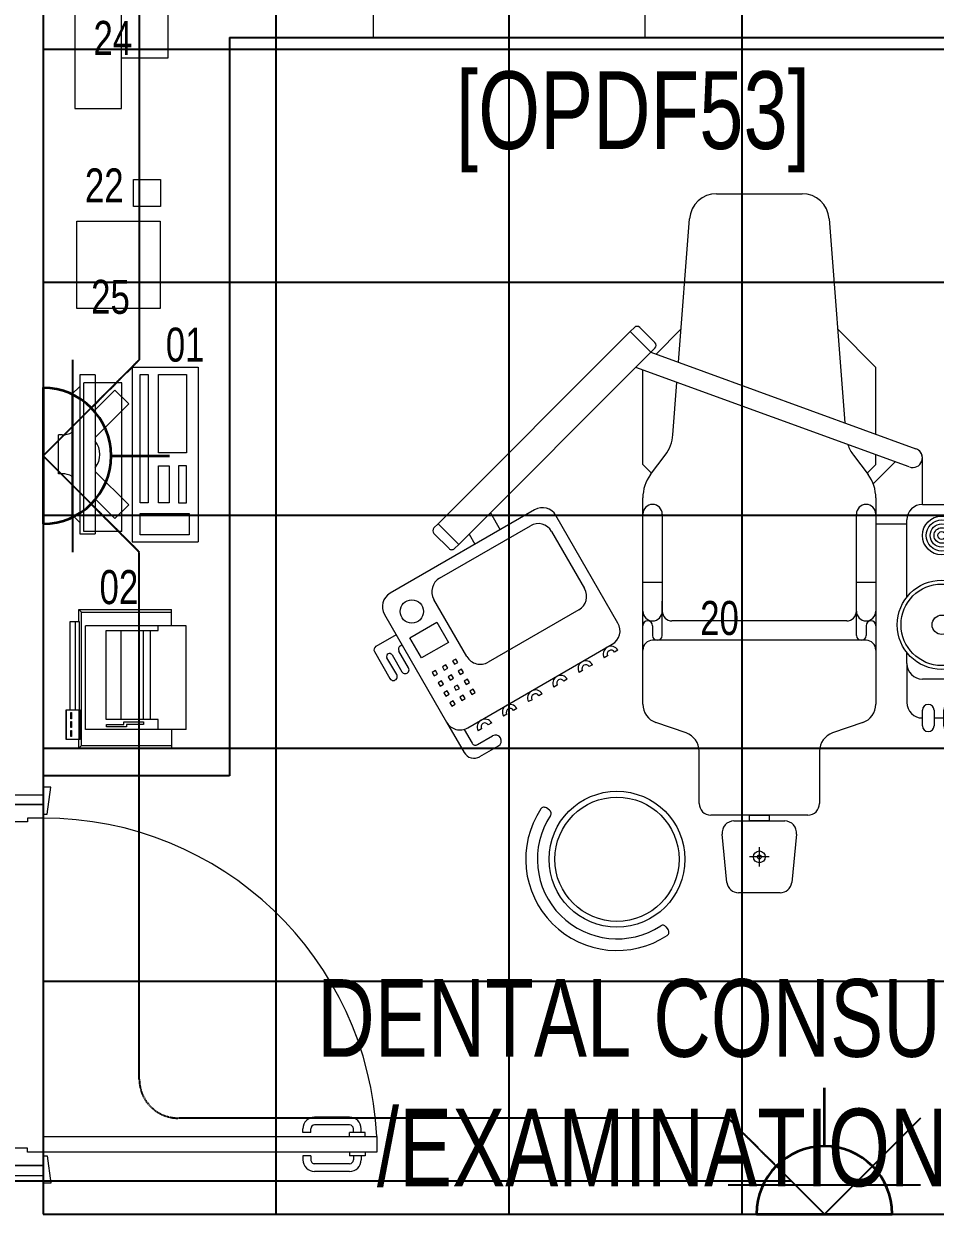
# Model space of a CAD drawing. Extents: x -12260 to 57327, y -29287 to 19916.
# Drawn here: x 29266 to 31613, y 5100 to 8165 of the extents above; entities that cross this region are included whole.
import ezdxf
from ezdxf.enums import TextEntityAlignment as Align

# ---------------------------------------------------------------- set-up
doc = ezdxf.new("R2010")
doc.units = 0
doc.header["$LTSCALE"] = 0.25
doc.linetypes.add('DASHDOT', pattern=[25.4, 12.7, -6.35, 0, -6.35])
doc.linetypes.add('HIDDEN', pattern=[9.525, 6.35, -3.175])
for name, color, linetype, lineweight in [('01-First Floor-FUR$0$72_EGR_BASE_TEXT', 252, 'Continuous', 5), ('01-First Floor-FUR$0$72_EGR_EQP_TAG', 142, 'Continuous', 5), ('01-First Floor-FUR$0$LOADING', 253, 'Continuous', 5), ('01-First Floor-FUR$0$Walls', 251, 'Continuous', 5), ('01-First Floor-FUR$0$Wooden Joinery', 251, 'Continuous', 5), ('E-LITE-CLNG-CNDT', 6, 'DASHDOT', 35), ('E-LITE-EXIT-NUMB', 6, 'Continuous', 25), ('E-POWR-FLOR-CNDT', 6, 'HIDDEN', 25), ('E-POWR-WALL @ 100', 4, 'Continuous', 35)]:
    doc.layers.add(name, color=color, linetype=linetype, lineweight=lineweight)
doc.layers.add('01-First Floor-FUR$0$FALSE CEILING', color=251, linetype='Continuous')
doc.styles.add('01-First Floor-FUR$0$X3G_ENTITY_257CFD', font='swisscl.ttf', dxfattribs={"height": 200})
doc.styles.add('01-First Floor-FUR$0$X3G_ENTITY_9EC9', font='swisscl.ttf', dxfattribs={"height": 0.2})
doc.styles.add('01-First Floor-FUR$0$X3G_ENTITY_9F38', font='swisscl.ttf', dxfattribs={"height": 0.2})
doc.styles.add('DC_SIMPLEX', font='SIMPLEX.shx', dxfattribs={"width": 0.7})

# ---------------------------------------------------------------- blocks, each defined once
blk = doc.blocks.new('01-First Floor-FUR$0$A$C72370EFE')
at = {"layer": '01-First Floor-FUR$0$Wooden Joinery'}
for p, q in [((-0.01, -0.03), (-0.01, -0.07)), ((0, -0.03), (-0.01, -0.03)), ((0.04, -0.03), (0.05, -0.03)), ((0.05, -0.03), (0.05, -0.07)), ((-0.01, -0.04), (-0.02, -0.04)), ((-0.01, -0.06), (-0.02, -0.06)), ((0.05, -0.04), (0.06, -0.04)), ((0.05, -0.06), (0.06, -0.06)), ((-0.05, -0.07), (-0.05, -0.16)), ((-0.03, -0.07), (-0.03, -0.16)), ((0, -0.07), (-0.01, -0.07)), ((0.04, -0.07), (0.05, -0.07)), ((0.07, -0.07), (0.07, -0.16)), ((0.09, -0.07), (0.09, -0.16)), ((-0.01, -0.17), (-0.02, -0.17)), ((-0.01, -0.17), (-0.01, -0.19)), ((0.05, -0.17), (0.06, -0.17)), ((0.05, -0.17), (0.05, -0.19)), ((-0.01, -0.19), (-0.02, -0.19)), ((0.05, -0.19), (0.06, -0.19))]:
    blk.add_line(p, q, dxfattribs=at)
for centre, radius, start, end in [((-0.02, -0.07), 0.03, 90, 180), ((-0.02, -0.07), 0.01, 90, 180), ((0.06, -0.07), 0.03, 0, 90), ((0.06, -0.07), 0.01, 0, 90), ((-0.02, -0.16), 0.03, 180, 270), ((-0.02, -0.16), 0.01, 180, 270), ((0.06, -0.16), 0.01, 270, 0), ((0.06, -0.16), 0.03, 270, 0)]:
    blk.add_arc(centre, radius, start, end, dxfattribs=at)
blk = doc.blocks.new('01-First Floor-FUR$0$A$C5DAD61B4')
at = {"layer": '01-First Floor-FUR$0$Wooden Joinery'}
for points in [[(80, 959.1), (80, 969.1), (10, 979.1), (10, 959.1)], [(940, 959.1), (940, 969.1), (1010, 979.1), (1010, 959.1)], [(70, 859.1), (70, 849.1), (0, 839.1), (0, 859.1)], [(120, 859.1), (120, 0), (80, 0), (80, 859.1)], [(950, 859.1), (950, 849.1), (1020, 839.1), (1020, 859.1)]]:
    blk.add_lwpolyline(points, close=True, dxfattribs=at)
for points in [[(45, 859.1), (45, 959.1), (20, 959.1), (20, 859.1), (45, 859.1)], [(45, 859.1), (80, 859.1), (80, 899.1), (90, 899.1), (90, 959.1), (45, 959.1), (45, 859.1)], [(975, 859.1), (940, 859.1), (940, 899.1), (930, 899.1), (930, 959.1), (975, 959.1), (975, 859.1)], [(975, 859.1), (975, 959.1), (1000, 959.1), (1000, 859.1), (975, 859.1)]]:
    blk.add_lwpolyline(points, dxfattribs=at)
blk.add_arc((80, 859.1), 860, 272.666, 0, dxfattribs=at)
at = {"layer": '01-First Floor-FUR$0$Wooden Joinery', "xscale": 999.9999999998854, "yscale": 999.9999999998854, "zscale": 999.9999999998854, "rotation": 180}
blk.add_blockref('01-First Floor-FUR$0$A$C72370EFE', (120, 0), dxfattribs=at)
blk = doc.blocks.new('01-First Floor-FUR$0$3-Wall-hung vitreous china basin -  Khroma - 327651xx0 - 327651000 White-4272088-4-Second Floor Level')
at = {"layer": '01-First Floor-FUR$0$LOADING'}
for p, q in [((475, 489.5), (-225, 489.5)), ((-225, 489.5), (-225, 10)), ((475, 10), (475, 489.5)), ((105, 250), (145, 250)), ((105, 110), (105, 250)), ((145, 110), (145, 250)), ((105, 110), (145, 110))]:
    blk.add_line(p, q, dxfattribs=at)
blk = doc.blocks.new('01-First Floor-FUR$0$D.110.51.53')
blk.add_lwpolyline([(285914, 4547), (286139, 4547), (286139, 4332), (285914, 4332), (285914, 4547)])
blk = doc.blocks.new('01-First Floor-FUR$0$D.111.03.06')
blk.add_lwpolyline([(292372, 3690), (292442, 3690), (292442, 3620), (292372, 3620), (292372, 3690)])
blk = doc.blocks.new('01-First Floor-FUR$0$D.122.06.11')
for points in [[(285783, 4268), (285783, 4268), (285783, 4388), (285713, 4388), (285643, 4388), (285643, 4268)], [(285513, 4148), (285913, 4148), (285913, 4268), (285513, 4268), (285513, 4148)]]:
    blk.add_lwpolyline(points)
blk = doc.blocks.new('01-First Floor-FUR$0$ITCWLS1-P')
at = {"layer": '01-First Floor-FUR$0$LOADING'}
for p, q in [((-0.2651, 0.43, 0), (-0.3051, 0.43, 0)), ((-0.3051, 0.43, 0), (-0.3051, 0.02, 0)), ((-0.2651, 0.43, 0), (-0.2651, 0.02, 0)), ((-0.17, 0.45), (-0.17, 0)), ((-0.17, 0.45), (0, 0.45)), ((-0.1496, 0.4305), (-0.1291, 0.4305)), ((-0.1291, 0.4305), (-0.1291, 0.4089)), ((0, 0.45), (0, 0)), ((-0.3251, 0.38, 0), (-0.3051, 0.4, 0)), ((-0.197, 0.4094), (-0.295, 0.4094)), ((-0.295, 0.0264), (-0.295, 0.4094)), ((-0.197, 0.0264), (-0.197, 0.4094)), ((-0.3251, 0.38, 0), (-0.3251, 0.07, 0)), ((-0.3503, 0.275), (-0.3596, 0.275)), ((-0.3596, 0.175), (-0.3596, 0.275)), ((-0.3503, 0.175), (-0.3596, 0.175)), ((-0.3251, 0.07, 0), (-0.3051, 0.05, 0)), ((-0.3051, 0.02, 0), (-0.2651, 0.02, 0)), ((-0.197, 0.0264), (-0.295, 0.0264)), ((-0.17, 0), (0, 0))]:
    blk.add_line(p, q, dxfattribs=at)
at = {"layer": '01-First Floor-FUR$0$LOADING', "extrusion": (2.48281e-10, 3.18408e-10, -1)}
for p, q in [((-0.2651, 0.3395), (-0.2144, 0.3902)), ((-0.1791, 0.3548), (-0.2144, 0.3902)), ((-0.2651, 0.2688), (-0.1791, 0.3548))]:
    blk.add_line(p, q, dxfattribs=at)
at = {"layer": '01-First Floor-FUR$0$LOADING', "extrusion": (2.48281e-10, -3.18408e-10, -1)}
for p, q in [((-0.2651, 0.1812), (-0.1791, 0.0952)), ((-0.2651, 0.1105), (-0.2144, 0.0598)), ((-0.1791, 0.0952), (-0.2144, 0.0598))]:
    blk.add_line(p, q, dxfattribs=at)
at = {"layer": '01-First Floor-FUR$0$LOADING'}
for points in [[(-0.1291, 0.4089), (-0.1291, 0.1), (-0.1496, 0.1), (-0.1496, 0.4305)], [(-0.1496, 0.1), (-0.1496, 0.1), (-0.1496, 0.1), (-0.1496, 0.1), (-0.1496, 0.1), (-0.1496, 0.1), (-0.1496, 0.1), (-0.1496, 0.1), (-0.1496, 0.1)], [(-0.1496, 0.1), (-0.1496, 0.1), (-0.1496, 0.1), (-0.1496, 0.1), (-0.1496, 0.1), (-0.1496, 0.1), (-0.1496, 0.1), (-0.1496, 0.1), (-0.1496, 0.1), (-0.1496, 0.1), (-0.1496, 0.1), (-0.1496, 0.1), (-0.1496, 0.1), (-0.1496, 0.1), (-0.1496, 0.1), (-0.1496, 0.1), (-0.1496, 0.1), (-0.1496, 0.1)], [(-0.1496, 0.1), (-0.1496, 0.1), (-0.1496, 0.1), (-0.1496, 0.1), (-0.1496, 0.1), (-0.1496, 0.1), (-0.1496, 0.1), (-0.1496, 0.1), (-0.1496, 0.1), (-0.1496, 0.1)], [(-0.1496, 0.1), (-0.1496, 0.1), (-0.1496, 0.1), (-0.1496, 0.1), (-0.1496, 0.1), (-0.1496, 0.1), (-0.1496, 0.1)], [(-0.1496, 0.1), (-0.1496, 0.1), (-0.1496, 0.1), (-0.1496, 0.1), (-0.1496, 0.1), (-0.1496, 0.1), (-0.1496, 0.1), (-0.1496, 0.1), (-0.1496, 0.1), (-0.1496, 0.1)], [(-0.1496, 0.1), (-0.1496, 0.1), (-0.1496, 0.1), (-0.1496, 0.1), (-0.1496, 0.1), (-0.1496, 0.1), (-0.1496, 0.1), (-0.1496, 0.1), (-0.1496, 0.1), (-0.1496, 0.1), (-0.1496, 0.1), (-0.1496, 0.1), (-0.1496, 0.1), (-0.1496, 0.1), (-0.1496, 0.1)], [(-0.1496, 0.1), (-0.1496, 0.1), (-0.1496, 0.1), (-0.1496, 0.1), (-0.1496, 0.1), (-0.1496, 0.1), (-0.1496, 0.1), (-0.1496, 0.1), (-0.1496, 0.1), (-0.1496, 0.1)], [(-0.1496, 0.1), (-0.1496, 0.1), (-0.1496, 0.1), (-0.1496, 0.1), (-0.1496, 0.1), (-0.1496, 0.1), (-0.1496, 0.1), (-0.1496, 0.1), (-0.1496, 0.1), (-0.1496, 0.1)], [(-0.1496, 0.1), (-0.1496, 0.1), (-0.1496, 0.1), (-0.1496, 0.1), (-0.1496, 0.1), (-0.1496, 0.1), (-0.1496, 0.1), (-0.1496, 0.1), (-0.1496, 0.1), (-0.1496, 0.1), (-0.1496, 0.1), (-0.1496, 0.1), (-0.1496, 0.1), (-0.1496, 0.1), (-0.1496, 0.1), (-0.1496, 0.1), (-0.1496, 0.1), (-0.1496, 0.1), (-0.1496, 0.1), (-0.1496, 0.1), (-0.1496, 0.1), (-0.1496, 0.1), (-0.1496, 0.1), (-0.1496, 0.1), (-0.1496, 0.1), (-0.1496, 0.1), (-0.1496, 0.1), (-0.1496, 0.1), (-0.1496, 0.1), (-0.1496, 0.1), (-0.1496, 0.1), (-0.1496, 0.1), (-0.1496, 0.1), (-0.1496, 0.1), (-0.1496, 0.1), (-0.1496, 0.1), (-0.1496, 0.1), (-0.1496, 0.1), (-0.1496, 0.1), (-0.1496, 0.1), (-0.1496, 0.1), (-0.1496, 0.1), (-0.1496, 0.1), (-0.1496, 0.1), (-0.1496, 0.1), (-0.1496, 0.1), (-0.1496, 0.1), (-0.1496, 0.1), (-0.1496, 0.1), (-0.1496, 0.1), (-0.1496, 0.1), (-0.1496, 0.1), (-0.1496, 0.1), (-0.1496, 0.1)], [(-0.1496, 0.1), (-0.1496, 0.1), (-0.1496, 0.1), (-0.1496, 0.1), (-0.1496, 0.1), (-0.1496, 0.1), (-0.1496, 0.1), (-0.1496, 0.1), (-0.1496, 0.1), (-0.1496, 0.1), (-0.1496, 0.1), (-0.1496, 0.1), (-0.1496, 0.1), (-0.1496, 0.1), (-0.1496, 0.1), (-0.1496, 0.1), (-0.1496, 0.1), (-0.1496, 0.1), (-0.1496, 0.1), (-0.1496, 0.1), (-0.1496, 0.1), (-0.1496, 0.1), (-0.1496, 0.1), (-0.1496, 0.1), (-0.1496, 0.1), (-0.1496, 0.1), (-0.1496, 0.1), (-0.1496, 0.1), (-0.1496, 0.1), (-0.1496, 0.1), (-0.1496, 0.1), (-0.1496, 0.1), (-0.1496, 0.1), (-0.1496, 0.1), (-0.1496, 0.1), (-0.1496, 0.1), (-0.1496, 0.1), (-0.1496, 0.1), (-0.1496, 0.1), (-0.1496, 0.1), (-0.1496, 0.1), (-0.1496, 0.1), (-0.1496, 0.1), (-0.1496, 0.1), (-0.1496, 0.1), (-0.1496, 0.1), (-0.1496, 0.1), (-0.1496, 0.1), (-0.1496, 0.1), (-0.1496, 0.1), (-0.1496, 0.1), (-0.1496, 0.1), (-0.1496, 0.1), (-0.1496, 0.1), (-0.1496, 0.1), (-0.1496, 0.1), (-0.1496, 0.1), (-0.1496, 0.1), (-0.1496, 0.1), (-0.1496, 0.1), (-0.1496, 0.1), (-0.1496, 0.1), (-0.1496, 0.1), (-0.1496, 0.1), (-0.1496, 0.1), (-0.1496, 0.1), (-0.1496, 0.1), (-0.1496, 0.1), (-0.1496, 0.1), (-0.1496, 0.1), (-0.1496, 0.1), (-0.1496, 0.1), (-0.1496, 0.1), (-0.1496, 0.1), (-0.1496, 0.1), (-0.1496, 0.1), (-0.1496, 0.1), (-0.1496, 0.1), (-0.1496, 0.1), (-0.1496, 0.1), (-0.1496, 0.1), (-0.1496, 0.1), (-0.1496, 0.1), (-0.1496, 0.1), (-0.1496, 0.1), (-0.1496, 0.1), (-0.1496, 0.1), (-0.1496, 0.1), (-0.1496, 0.1)], [(-0.1496, 0.1), (-0.1496, 0.1), (-0.1496, 0.1), (-0.1496, 0.1), (-0.1496, 0.1), (-0.1496, 0.1), (-0.1496, 0.1), (-0.1496, 0.1), (-0.1496, 0.1), (-0.1496, 0.1), (-0.1496, 0.1), (-0.1496, 0.1)], [(-0.1496, 0.1), (-0.1496, 0.1), (-0.1496, 0.1), (-0.1496, 0.1), (-0.1496, 0.1), (-0.1496, 0.1), (-0.1496, 0.1)], [(-0.1496, 0.1), (-0.1496, 0.1), (-0.1496, 0.1), (-0.1496, 0.1), (-0.1496, 0.1), (-0.1496, 0.1), (-0.1496, 0.1), (-0.1496, 0.1), (-0.1496, 0.1), (-0.1496, 0.1), (-0.1496, 0.1), (-0.1496, 0.1), (-0.1496, 0.1), (-0.1496, 0.1), (-0.1496, 0.1), (-0.1496, 0.1), (-0.1496, 0.1)], [(-0.1496, 0.1), (-0.1496, 0.1), (-0.1496, 0.1), (-0.1496, 0.1), (-0.1496, 0.1), (-0.1496, 0.1), (-0.1496, 0.1), (-0.1496, 0.1), (-0.1496, 0.1), (-0.1496, 0.1), (-0.1496, 0.1), (-0.1496, 0.1), (-0.1496, 0.1), (-0.1496, 0.1), (-0.1496, 0.1), (-0.1496, 0.1), (-0.1496, 0.1), (-0.1496, 0.1), (-0.1496, 0.1), (-0.1496, 0.1), (-0.1496, 0.1), (-0.1496, 0.1), (-0.1496, 0.1), (-0.1496, 0.1), (-0.1496, 0.1), (-0.1496, 0.1), (-0.1496, 0.1), (-0.1496, 0.1), (-0.1496, 0.1), (-0.1496, 0.1), (-0.1496, 0.1), (-0.1496, 0.1), (-0.1496, 0.1), (-0.1496, 0.1), (-0.1496, 0.1), (-0.1496, 0.1), (-0.1496, 0.1), (-0.1496, 0.1), (-0.1496, 0.1), (-0.1496, 0.1), (-0.1496, 0.1), (-0.1496, 0.1), (-0.1496, 0.1), (-0.1496, 0.1), (-0.1496, 0.1), (-0.1496, 0.1), (-0.1496, 0.1), (-0.1496, 0.1), (-0.1496, 0.1), (-0.1496, 0.1), (-0.1496, 0.1), (-0.1496, 0.1), (-0.1496, 0.1), (-0.1496, 0.1), (-0.1496, 0.1), (-0.1496, 0.1), (-0.1496, 0.1), (-0.1496, 0.1), (-0.1496, 0.1), (-0.1496, 0.1), (-0.1496, 0.1), (-0.1496, 0.1), (-0.1496, 0.1), (-0.1496, 0.1), (-0.1496, 0.1), (-0.1496, 0.1), (-0.1496, 0.1), (-0.1496, 0.1), (-0.1496, 0.1), (-0.1496, 0.1), (-0.1496, 0.1), (-0.1496, 0.1), (-0.1496, 0.1), (-0.1496, 0.1), (-0.1496, 0.1), (-0.1496, 0.1), (-0.1496, 0.1), (-0.1496, 0.1), (-0.1496, 0.1), (-0.1496, 0.1), (-0.1496, 0.1), (-0.1496, 0.1), (-0.1496, 0.1), (-0.1496, 0.1), (-0.1496, 0.1), (-0.1496, 0.1), (-0.1496, 0.1), (-0.1496, 0.1), (-0.1496, 0.1), (-0.1496, 0.1), (-0.1496, 0.1), (-0.1496, 0.1), (-0.1496, 0.1), (-0.1496, 0.1), (-0.1496, 0.1), (-0.1496, 0.1), (-0.1496, 0.1), (-0.1496, 0.1), (-0.1496, 0.1), (-0.1496, 0.1), (-0.1496, 0.1), (-0.1496, 0.1), (-0.1496, 0.1), (-0.1496, 0.1), (-0.1496, 0.1), (-0.1496, 0.1), (-0.1496, 0.1), (-0.1496, 0.1), (-0.1496, 0.1), (-0.1496, 0.1), (-0.1496, 0.1)], [(-0.1496, 0.1), (-0.1496, 0.1), (-0.1496, 0.1), (-0.1496, 0.1), (-0.1496, 0.1), (-0.1496, 0.1), (-0.1496, 0.1), (-0.1496, 0.1)]]:
    blk.add_lwpolyline(points, dxfattribs=at)
for points in [[(-0.1019, 0.4305), (-0.0304, 0.4305), (-0.0304, 0.2294), (-0.1019, 0.2294)], [(-0.1019, 0.1954), (-0.0747, 0.1954), (-0.0747, 0.1), (-0.1019, 0.1)], [(-0.0304, 0.1954), (-0.0508, 0.1954), (-0.0508, 0.1), (-0.0304, 0.1)], [(-0.1496, 0.1), (-0.1496, 0.1), (-0.1496, 0.1), (-0.1496, 0.1), (-0.1496, 0.1), (-0.1496, 0.1), (-0.1496, 0.1), (-0.1496, 0.1), (-0.1496, 0.1), (-0.1496, 0.1), (-0.1496, 0.1), (-0.1496, 0.1), (-0.1496, 0.1), (-0.1496, 0.1), (-0.1496, 0.1), (-0.1496, 0.1), (-0.1496, 0.1), (-0.1496, 0.1), (-0.1496, 0.1), (-0.1496, 0.1), (-0.1496, 0.1), (-0.1496, 0.1), (-0.1496, 0.1), (-0.1496, 0.1), (-0.1496, 0.1), (-0.1496, 0.1), (-0.1496, 0.1), (-0.1496, 0.1), (-0.1496, 0.1), (-0.1496, 0.1), (-0.1496, 0.1), (-0.1496, 0.1), (-0.1496, 0.1), (-0.1496, 0.1), (-0.1496, 0.1), (-0.1496, 0.1), (-0.1496, 0.1), (-0.1496, 0.1), (-0.1496, 0.1), (-0.1496, 0.1), (-0.1496, 0.1), (-0.1496, 0.1), (-0.1496, 0.1), (-0.1496, 0.1), (-0.1496, 0.1), (-0.1496, 0.1), (-0.1496, 0.1), (-0.1496, 0.1), (-0.1496, 0.1), (-0.1496, 0.1), (-0.1496, 0.1), (-0.1496, 0.1), (-0.1496, 0.1), (-0.1496, 0.1), (-0.1496, 0.1), (-0.1496, 0.1), (-0.1496, 0.1), (-0.1496, 0.1), (-0.1496, 0.1), (-0.1496, 0.1), (-0.1496, 0.1), (-0.1496, 0.1), (-0.1496, 0.1), (-0.1496, 0.1), (-0.1496, 0.1), (-0.1496, 0.1), (-0.1496, 0.1), (-0.1496, 0.1), (-0.1496, 0.1), (-0.1496, 0.1), (-0.1496, 0.1), (-0.1496, 0.1), (-0.1496, 0.1), (-0.1496, 0.1), (-0.1496, 0.1), (-0.1496, 0.1), (-0.1496, 0.1), (-0.1496, 0.1), (-0.1496, 0.1), (-0.1496, 0.1), (-0.1496, 0.1), (-0.1496, 0.1), (-0.1496, 0.1), (-0.1496, 0.1), (-0.1496, 0.1), (-0.1496, 0.1), (-0.1496, 0.1), (-0.1496, 0.1), (-0.1496, 0.1), (-0.1496, 0.1), (-0.1496, 0.1), (-0.1496, 0.1), (-0.1496, 0.1), (-0.1496, 0.1), (-0.1496, 0.1), (-0.1496, 0.1), (-0.1496, 0.1), (-0.1496, 0.1), (-0.1496, 0.1), (-0.1496, 0.1), (-0.1496, 0.1), (-0.1496, 0.1), (-0.1496, 0.1), (-0.1496, 0.1), (-0.1496, 0.1), (-0.1496, 0.1), (-0.1496, 0.1), (-0.1496, 0.1), (-0.1496, 0.1), (-0.1496, 0.1), (-0.1496, 0.1), (-0.1496, 0.1), (-0.1496, 0.1), (-0.1496, 0.1), (-0.1496, 0.1), (-0.1496, 0.1), (-0.1496, 0.1), (-0.1496, 0.1), (-0.1496, 0.1), (-0.1496, 0.1), (-0.1496, 0.1), (-0.1496, 0.1), (-0.1496, 0.1), (-0.1496, 0.1), (-0.1496, 0.1), (-0.1496, 0.1), (-0.1496, 0.1), (-0.1496, 0.1), (-0.1496, 0.1), (-0.1496, 0.1), (-0.1496, 0.1), (-0.1496, 0.1), (-0.1496, 0.1), (-0.1496, 0.1), (-0.1496, 0.1), (-0.1496, 0.1), (-0.1496, 0.1), (-0.1496, 0.1), (-0.1496, 0.1), (-0.1496, 0.1), (-0.1496, 0.1), (-0.1496, 0.1), (-0.1496, 0.1), (-0.1496, 0.1), (-0.1496, 0.1), (-0.1496, 0.1), (-0.1496, 0.1), (-0.1496, 0.1), (-0.1496, 0.1), (-0.1496, 0.1), (-0.1496, 0.1), (-0.1496, 0.1), (-0.1496, 0.1), (-0.1496, 0.1), (-0.1496, 0.1), (-0.1496, 0.1), (-0.1496, 0.1), (-0.1496, 0.1), (-0.1496, 0.1), (-0.1496, 0.1), (-0.1496, 0.1), (-0.1496, 0.1), (-0.1496, 0.1), (-0.1496, 0.1), (-0.1496, 0.1), (-0.1496, 0.1), (-0.1496, 0.1), (-0.1496, 0.1), (-0.1496, 0.1), (-0.1496, 0.1), (-0.1496, 0.1), (-0.1496, 0.1), (-0.1496, 0.1), (-0.1496, 0.1), (-0.1496, 0.1), (-0.1496, 0.1), (-0.1496, 0.1), (-0.1496, 0.1), (-0.1496, 0.1), (-0.1496, 0.1), (-0.1496, 0.1), (-0.1496, 0.1), (-0.1496, 0.1), (-0.1496, 0.1), (-0.1496, 0.1), (-0.1496, 0.1), (-0.1496, 0.1), (-0.1496, 0.1), (-0.1496, 0.1), (-0.1496, 0.1), (-0.1496, 0.1), (-0.1496, 0.1), (-0.1496, 0.1), (-0.1496, 0.1), (-0.1496, 0.1), (-0.1496, 0.1), (-0.1496, 0.1), (-0.1496, 0.1), (-0.1496, 0.1), (-0.1496, 0.1), (-0.1496, 0.1), (-0.1496, 0.1), (-0.1496, 0.1), (-0.1496, 0.1), (-0.1496, 0.1), (-0.1496, 0.1), (-0.1496, 0.1), (-0.1496, 0.1), (-0.1496, 0.1), (-0.1496, 0.1), (-0.1496, 0.1), (-0.1496, 0.1), (-0.1496, 0.1), (-0.1496, 0.1), (-0.1496, 0.1), (-0.1496, 0.1), (-0.1496, 0.1), (-0.1496, 0.1), (-0.1496, 0.1), (-0.1496, 0.1), (-0.1496, 0.1), (-0.1496, 0.1), (-0.1496, 0.1), (-0.1496, 0.1), (-0.1496, 0.1), (-0.1496, 0.1), (-0.1496, 0.1), (-0.1496, 0.1), (-0.1496, 0.1), (-0.1496, 0.1), (-0.1496, 0.1), (-0.1496, 0.1), (-0.1496, 0.1), (-0.1496, 0.1), (-0.1496, 0.1), (-0.1496, 0.1), (-0.1496, 0.1), (-0.1496, 0.1), (-0.1496, 0.1), (-0.1496, 0.1), (-0.1496, 0.1), (-0.1496, 0.1), (-0.1496, 0.1), (-0.1496, 0.1), (-0.1496, 0.1), (-0.1496, 0.1), (-0.1496, 0.1), (-0.1496, 0.1), (-0.1496, 0.1), (-0.1496, 0.1), (-0.1496, 0.1), (-0.1496, 0.1), (-0.1496, 0.1), (-0.1496, 0.1), (-0.1496, 0.1), (-0.1496, 0.1), (-0.1496, 0.1), (-0.1496, 0.1), (-0.1496, 0.1), (-0.1496, 0.1), (-0.1496, 0.1), (-0.1496, 0.1), (-0.1496, 0.1), (-0.1496, 0.1), (-0.1496, 0.1), (-0.1496, 0.1), (-0.1496, 0.1), (-0.1496, 0.1), (-0.1496, 0.1), (-0.1496, 0.1), (-0.1496, 0.1), (-0.1496, 0.1), (-0.1496, 0.1), (-0.1496, 0.1), (-0.1496, 0.1), (-0.1496, 0.1), (-0.1496, 0.1)], [(-0.1496, 0.1), (-0.1496, 0.1), (-0.1496, 0.1), (-0.1496, 0.1), (-0.1496, 0.1), (-0.1496, 0.1), (-0.1496, 0.1), (-0.1496, 0.1), (-0.1496, 0.1), (-0.1496, 0.1), (-0.1496, 0.1), (-0.1496, 0.1), (-0.1496, 0.1), (-0.1496, 0.1), (-0.1496, 0.1), (-0.1496, 0.1), (-0.1496, 0.1), (-0.1496, 0.1), (-0.1496, 0.1), (-0.1496, 0.1), (-0.1496, 0.1), (-0.1496, 0.1), (-0.1496, 0.1), (-0.1496, 0.1), (-0.1496, 0.1), (-0.1496, 0.1), (-0.1496, 0.1), (-0.1496, 0.1), (-0.1496, 0.1), (-0.1496, 0.1), (-0.1496, 0.1), (-0.1496, 0.1), (-0.1496, 0.1), (-0.1496, 0.1), (-0.1496, 0.1), (-0.1496, 0.1), (-0.1496, 0.1), (-0.1496, 0.1), (-0.1496, 0.1), (-0.1496, 0.1), (-0.1496, 0.1), (-0.1496, 0.1), (-0.1496, 0.1), (-0.1496, 0.1), (-0.1496, 0.1), (-0.1496, 0.1), (-0.1496, 0.1), (-0.1496, 0.1), (-0.1496, 0.1), (-0.1496, 0.1), (-0.1496, 0.1), (-0.1496, 0.1), (-0.1496, 0.1), (-0.1496, 0.1), (-0.1496, 0.1), (-0.1496, 0.1), (-0.1496, 0.1), (-0.1496, 0.1), (-0.1496, 0.1), (-0.1496, 0.1), (-0.1496, 0.1), (-0.1496, 0.1), (-0.1496, 0.1), (-0.1496, 0.1), (-0.1496, 0.1), (-0.1496, 0.1), (-0.1496, 0.1), (-0.1496, 0.1), (-0.1496, 0.1), (-0.1496, 0.1), (-0.1496, 0.1), (-0.1496, 0.1), (-0.1496, 0.1), (-0.1496, 0.1), (-0.1496, 0.1), (-0.1496, 0.1), (-0.1496, 0.1), (-0.1496, 0.1), (-0.1496, 0.1), (-0.1496, 0.1), (-0.1496, 0.1), (-0.1496, 0.1), (-0.1496, 0.1), (-0.1496, 0.1), (-0.1496, 0.1), (-0.1496, 0.1), (-0.1496, 0.1), (-0.1496, 0.1), (-0.1496, 0.1), (-0.1496, 0.1), (-0.1496, 0.1), (-0.1496, 0.1), (-0.1496, 0.1), (-0.1496, 0.1), (-0.1496, 0.1), (-0.1496, 0.1), (-0.1496, 0.1), (-0.1496, 0.1), (-0.1496, 0.1), (-0.1496, 0.1), (-0.1496, 0.1), (-0.1496, 0.1), (-0.1496, 0.1), (-0.1496, 0.1), (-0.1496, 0.1), (-0.1496, 0.1), (-0.1496, 0.1), (-0.1496, 0.1), (-0.1496, 0.1), (-0.1496, 0.1), (-0.1496, 0.1), (-0.1496, 0.1), (-0.1496, 0.1), (-0.1496, 0.1), (-0.1496, 0.1), (-0.1496, 0.1), (-0.1496, 0.1), (-0.1496, 0.1), (-0.1496, 0.1), (-0.1496, 0.1), (-0.1496, 0.1), (-0.1496, 0.1), (-0.1496, 0.1), (-0.1496, 0.1), (-0.1496, 0.1), (-0.1496, 0.1), (-0.1496, 0.1), (-0.1496, 0.1), (-0.1496, 0.1), (-0.1496, 0.1), (-0.1496, 0.1), (-0.1496, 0.1), (-0.1496, 0.1), (-0.1496, 0.1), (-0.1496, 0.1), (-0.1496, 0.1), (-0.1496, 0.1), (-0.1496, 0.1), (-0.1496, 0.1), (-0.1496, 0.1), (-0.1496, 0.1), (-0.1496, 0.1), (-0.1496, 0.1), (-0.1496, 0.1), (-0.1496, 0.1), (-0.1496, 0.1), (-0.1496, 0.1), (-0.1496, 0.1), (-0.1496, 0.1), (-0.1496, 0.1), (-0.1496, 0.1), (-0.1496, 0.1), (-0.1496, 0.1), (-0.1496, 0.1), (-0.1496, 0.1), (-0.1496, 0.1), (-0.1496, 0.1), (-0.1496, 0.1), (-0.1496, 0.1), (-0.1496, 0.1), (-0.1496, 0.1), (-0.1496, 0.1), (-0.1496, 0.1), (-0.1496, 0.1), (-0.1496, 0.1), (-0.1496, 0.1), (-0.1496, 0.1), (-0.1496, 0.1), (-0.1496, 0.1), (-0.1496, 0.1), (-0.1496, 0.1), (-0.1496, 0.1), (-0.1496, 0.1), (-0.1496, 0.1), (-0.1496, 0.1), (-0.1496, 0.1), (-0.1496, 0.1), (-0.1496, 0.1), (-0.1496, 0.1), (-0.1496, 0.1), (-0.1496, 0.1), (-0.1496, 0.1), (-0.1496, 0.1), (-0.1496, 0.1), (-0.1496, 0.1), (-0.1496, 0.1), (-0.1496, 0.1), (-0.1496, 0.1), (-0.1496, 0.1), (-0.1496, 0.1), (-0.1496, 0.1), (-0.1496, 0.1), (-0.1496, 0.1), (-0.1496, 0.1), (-0.1496, 0.1), (-0.1496, 0.1), (-0.1496, 0.1), (-0.1496, 0.1), (-0.1496, 0.1), (-0.1496, 0.1), (-0.1496, 0.1), (-0.1496, 0.1), (-0.1496, 0.1), (-0.1496, 0.1), (-0.1496, 0.1), (-0.1496, 0.1), (-0.1496, 0.1), (-0.1496, 0.1), (-0.1496, 0.1), (-0.1496, 0.1), (-0.1496, 0.1), (-0.1496, 0.1), (-0.1496, 0.1), (-0.1496, 0.1)], [(-0.1496, 0.1), (-0.1496, 0.1), (-0.1496, 0.1), (-0.1496, 0.1), (-0.1496, 0.1), (-0.1496, 0.1), (-0.1496, 0.1), (-0.1496, 0.1), (-0.1496, 0.1), (-0.1496, 0.1), (-0.1496, 0.1), (-0.1496, 0.1), (-0.1496, 0.1), (-0.1496, 0.1), (-0.1496, 0.1), (-0.1496, 0.1), (-0.1496, 0.1), (-0.1496, 0.1), (-0.1496, 0.1), (-0.1496, 0.1), (-0.1496, 0.1), (-0.1496, 0.1), (-0.1496, 0.1), (-0.1496, 0.1), (-0.1496, 0.1), (-0.1496, 0.1), (-0.1496, 0.1), (-0.1496, 0.1), (-0.1496, 0.1), (-0.1496, 0.1), (-0.1496, 0.1), (-0.1496, 0.1), (-0.1496, 0.1), (-0.1496, 0.1), (-0.1496, 0.1), (-0.1496, 0.1), (-0.1496, 0.1), (-0.1496, 0.1), (-0.1496, 0.1), (-0.1496, 0.1), (-0.1496, 0.1), (-0.1496, 0.1), (-0.1496, 0.1), (-0.1496, 0.1), (-0.1496, 0.1), (-0.1496, 0.1), (-0.1496, 0.1), (-0.1496, 0.1), (-0.1496, 0.1), (-0.1496, 0.1), (-0.1496, 0.1), (-0.1496, 0.1), (-0.1496, 0.1), (-0.1496, 0.1), (-0.1496, 0.1), (-0.1496, 0.1), (-0.1496, 0.1), (-0.1496, 0.1), (-0.1496, 0.1), (-0.1496, 0.1), (-0.1496, 0.1), (-0.1496, 0.1), (-0.1496, 0.1), (-0.1496, 0.1), (-0.1496, 0.1), (-0.1496, 0.1), (-0.1496, 0.1), (-0.1496, 0.1), (-0.1496, 0.1), (-0.1496, 0.1), (-0.1496, 0.1), (-0.1496, 0.1), (-0.1496, 0.1), (-0.1496, 0.1), (-0.1496, 0.1), (-0.1496, 0.1), (-0.1496, 0.1), (-0.1496, 0.1), (-0.1496, 0.1), (-0.1496, 0.1), (-0.1496, 0.1), (-0.1496, 0.1), (-0.1496, 0.1), (-0.1496, 0.1), (-0.1496, 0.1), (-0.1496, 0.1), (-0.1496, 0.1), (-0.1496, 0.1), (-0.1496, 0.1), (-0.1496, 0.1), (-0.1496, 0.1), (-0.1496, 0.1), (-0.1496, 0.1), (-0.1496, 0.1), (-0.1496, 0.1), (-0.1496, 0.1), (-0.1496, 0.1), (-0.1496, 0.1), (-0.1496, 0.1), (-0.1496, 0.1), (-0.1496, 0.1), (-0.1496, 0.1), (-0.1496, 0.1), (-0.1496, 0.1), (-0.1496, 0.1), (-0.1496, 0.1), (-0.1496, 0.1), (-0.1496, 0.1), (-0.1496, 0.1), (-0.1496, 0.1), (-0.1496, 0.1), (-0.1496, 0.1), (-0.1496, 0.1), (-0.1496, 0.1), (-0.1496, 0.1), (-0.1496, 0.1), (-0.1496, 0.1), (-0.1496, 0.1), (-0.1496, 0.1), (-0.1496, 0.1), (-0.1496, 0.1), (-0.1496, 0.1), (-0.1496, 0.1), (-0.1496, 0.1), (-0.1496, 0.1), (-0.1496, 0.1), (-0.1496, 0.1), (-0.1496, 0.1), (-0.1496, 0.1), (-0.1496, 0.1), (-0.1496, 0.1), (-0.1496, 0.1), (-0.1496, 0.1), (-0.1496, 0.1), (-0.1496, 0.1), (-0.1496, 0.1), (-0.1496, 0.1), (-0.1496, 0.1), (-0.1496, 0.1), (-0.1496, 0.1), (-0.1496, 0.1), (-0.1496, 0.1), (-0.1496, 0.1), (-0.1496, 0.1), (-0.1496, 0.1), (-0.1496, 0.1), (-0.1496, 0.1), (-0.1496, 0.1), (-0.1496, 0.1), (-0.1496, 0.1), (-0.1496, 0.1), (-0.1496, 0.1), (-0.1496, 0.1), (-0.1496, 0.1), (-0.1496, 0.1), (-0.1496, 0.1), (-0.1496, 0.1), (-0.1496, 0.1), (-0.1496, 0.1), (-0.1496, 0.1), (-0.1496, 0.1), (-0.1496, 0.1), (-0.1496, 0.1), (-0.1496, 0.1), (-0.1496, 0.1), (-0.1496, 0.1), (-0.1496, 0.1), (-0.1496, 0.1), (-0.1496, 0.1), (-0.1496, 0.1), (-0.1496, 0.1), (-0.1496, 0.1), (-0.1496, 0.1), (-0.1496, 0.1), (-0.1496, 0.1), (-0.1496, 0.1), (-0.1496, 0.1), (-0.1496, 0.1), (-0.1496, 0.1), (-0.1496, 0.1), (-0.1496, 0.1), (-0.1496, 0.1), (-0.1496, 0.1), (-0.1496, 0.1), (-0.1496, 0.1), (-0.1496, 0.1), (-0.1496, 0.1), (-0.1496, 0.1), (-0.1496, 0.1), (-0.1496, 0.1), (-0.1496, 0.1), (-0.1496, 0.1), (-0.1496, 0.1), (-0.1496, 0.1), (-0.1496, 0.1), (-0.1496, 0.1), (-0.1496, 0.1), (-0.1496, 0.1), (-0.1496, 0.1), (-0.1496, 0.1), (-0.1496, 0.1), (-0.1496, 0.1), (-0.1496, 0.1), (-0.1496, 0.1), (-0.1496, 0.1), (-0.1496, 0.1), (-0.1496, 0.1), (-0.1496, 0.1), (-0.1496, 0.1), (-0.1496, 0.1), (-0.1496, 0.1), (-0.1496, 0.1), (-0.1496, 0.1), (-0.1496, 0.1), (-0.1496, 0.1), (-0.1496, 0.1), (-0.1496, 0.1), (-0.1496, 0.1), (-0.1496, 0.1)], [(-0.1496, 0.0727), (-0.0236, 0.0727), (-0.0236, 0.0182), (-0.1496, 0.0182)]]:
    blk.add_lwpolyline(points, close=True, dxfattribs=at)
for centre, radius, start, end in [((-0.3503, 0.325), 0.05, 270, 300.3093), ((-0.3089, 0.225), 0.0556, 321.9431, 38.0569), ((-0.3503, 0.125), 0.05, 59.6907, 90)]:
    blk.add_arc(centre, radius, start, end, dxfattribs=at)
blk = doc.blocks.new('01-First Floor-FUR$0$ITPPLT2C-P')
at = {"color": 0}
for p, q in [((0.0229, 0.0318), (0.2618, 0.0318)), ((0.0304, 0.0256), (0.0229, 0.0318)), ((0.0229, 0), (0.0229, 0.0318)), ((0.2618, -0.0096), (0.2618, 0.0318)), ((0, 0), (0, -0.2262)), ((0.0252, 0), (0, 0)), ((0.0139, 0), (0.0139, -0.2262)), ((0.0252, 0), (0.0139, 0)), ((0.0252, -0.2262), (0.0252, 0)), ((0.0304, -0.3182), (0.0304, 0.0256)), ((0.0304, 0.0256), (0.2618, 0.0256)), ((0.0401, -0.2769), (0.0401, -0.0096)), ((0.3, -0.0096), (0.0401, -0.0096)), ((0.0939, -0.2515), (0.0939, -0.0222)), ((0.0939, -0.0222), (0.2274, -0.0222)), ((0.1321, -0.2515), (0.1321, -0.0222)), ((0.1894, -0.2515), (0.1894, -0.0222)), ((0.2082, -0.2515), (0.2082, -0.0222)), ((0.2274, -0.0222), (0.2274, -0.0096)), ((0.3, -0.2769), (0.3, -0.0096)), ((-0.0091, -0.2262), (0.0267, -0.2262)), ((-0.0091, -0.3023), (-0.0091, -0.2262)), ((-0.0087, -0.2262), (0.0236, -0.2262)), ((-0.0087, -0.3023), (-0.0087, -0.2262)), ((0, -0.2262), (0.0252, -0.2262)), ((0.0023, -0.2495), (0.0023, -0.2334)), ((0.0023, -0.2334), (0.0045, -0.2334)), ((0.0045, -0.2334), (0.0045, -0.2495)), ((0.0139, -0.2262), (0.0252, -0.2262)), ((0.0236, -0.2262), (0.0236, -0.3023)), ((0.0267, -0.2262), (0.0267, -0.3023)), ((0.0045, -0.2495), (0.0023, -0.2495)), ((0.0023, -0.2721), (0.0023, -0.2562)), ((0.0023, -0.2562), (0.0045, -0.2562)), ((0.0045, -0.2721), (0.0023, -0.2721)), ((0.0045, -0.2562), (0.0045, -0.2721)), ((0.2274, -0.2515), (0.0939, -0.2515)), ((0.0947, -0.2701), (0.0947, -0.2641)), ((0.0947, -0.2641), (0.1395, -0.2641)), ((0.1457, -0.2701), (0.0947, -0.2701)), ((0.1395, -0.2575), (0.19, -0.2575)), ((0.1395, -0.2641), (0.1395, -0.2575)), ((0.19, -0.2641), (0.1457, -0.2641)), ((0.1457, -0.2641), (0.1457, -0.2701)), ((0.19, -0.2575), (0.19, -0.2641)), ((0.2274, -0.2769), (0.2274, -0.2515)), ((0.0267, -0.3023), (-0.0091, -0.3023)), ((0.0236, -0.3023), (-0.0087, -0.3023)), ((0.0023, -0.295), (0.0023, -0.2793)), ((0.0023, -0.2793), (0.0045, -0.2793)), ((0.0045, -0.295), (0.0023, -0.295)), ((0.0045, -0.2793), (0.0045, -0.295)), ((0.0229, -0.3246), (0.0229, -0.3023)), ((0.3, -0.2769), (0.0401, -0.2769)), ((0.2618, -0.2769), (0.2618, -0.3246)), ((0.0304, -0.3182), (0.0229, -0.3246)), ((0.0229, -0.3246), (0.2618, -0.3246)), ((0.0304, -0.3182), (0.2618, -0.3182))]:
    blk.add_line(p, q, dxfattribs=at)
blk = doc.blocks.new('01-First Floor-FUR$0$D.121.03.06')
at = {"layer": '01-First Floor-FUR$0$LOADING'}
for p, q in [((286077.8, 7085), (286298.2, 7085)), ((285979.6, 6651.1), (286008, 7020.4)), ((286368, 7020.4), (286408.4, 6495)), ((285855.5, 6730), (285360.6, 6235)), ((285866.2, 6740.6), (285855.5, 6730)), ((285908.6, 6676.9), (285855.5, 6730)), ((285880.3, 6740.6), (285919.2, 6701.7)), ((285922.2, 6672), (285986.1, 6735.9)), ((286488, 6637.8), (286389.9, 6735.9)), ((285919.2, 6687.5), (285908.6, 6676.9)), ((285413.6, 6182), (285908.6, 6676.9)), ((285908.6, 6676.9), (286591.4, 6428.4)), ((286574.3, 6381.4), (285869.6, 6637.9)), ((285888, 6387.8), (285888, 6631.2)), ((286488, 6466), (286488, 6637.8)), ((285965.2, 6464), (285975.6, 6599.3)), ((285908, 6361.7), (285945.5, 6411.7)), ((286430.5, 6411.7), (286468, 6361.7)), ((286488, 6387.8), (286488, 6412.8)), ((285910.6, 6365.2), (285888, 6387.8)), ((286465.4, 6365.2), (286488, 6387.8)), ((286481, 6338.4), (286537.5, 6394.8)), ((286607.9, 6285), (286607.9, 6404.9)), ((285888, 5910), (285888, 6301.7)), ((286488, 6301.7), (286488, 5910)), ((286608, 6285), (286708, 6285)), ((285609.3, 6271.1), (285236.9, 6056.1)), ((285495.2, 6263.5), (285520.4, 6219.8)), ((285823.9, 5979.4), (285663.9, 6256.5)), ((285888, 6010), (285888, 6260)), ((285938, 6260), (285938, 6010)), ((286438, 6010), (286438, 6260)), ((286488, 6260), (286488, 6010)), ((285360.6, 6235), (285350, 6224.4)), ((285413.6, 6182), (285360.6, 6235)), ((285360.6, 6235), (285413.6, 6182)), ((285364.5, 6095.1), (285598.3, 6230.1)), ((286488, 6235), (286568, 6235)), ((286568, 6046.6), (286568, 6245)), ((286748, 6245), (286748, 6046.6)), ((285350, 6210.2), (285388.9, 6171.3)), ((285440.3, 6208.6), (285455.5, 6182.3)), ((285652.9, 6215.5), (285737.9, 6068.3)), ((285403, 6171.3), (285413.6, 6182)), ((285888, 6085), (285938, 6085)), ((286438, 6085), (286488, 6085)), ((285434.8, 5893.3), (285349.8, 6040.5)), ((285723.3, 6013.6), (285489.5, 5878.6)), ((285938, 5947.5), (285938, 6036.1)), ((286438, 5947.5), (286438, 6036.1)), ((285222.2, 6001.5), (285382.2, 5724.4)), ((285288.1, 5941.5), (285357.4, 5981.5)), ((285357.4, 5981.5), (285387.4, 5929.6)), ((286413, 5985), (285963, 5985)), ((285252.2, 5949.5), (285200.3, 5919.5)), ((285913, 5972.5), (285913, 5947.5)), ((286463, 5972.5), (286463, 5947.5)), ((285263.1, 5921.2), (285267.2, 5923.5)), ((285318.1, 5889.6), (285288.1, 5941.5)), ((285387.4, 5929.6), (285318.1, 5889.6)), ((285436.9, 5709.7), (285809.3, 5924.7)), ((286463, 5935), (285913, 5935)), ((285196.6, 5905.9), (285236.6, 5836.6)), ((285253.9, 5846.6), (285228.9, 5889.9)), ((285242.1, 5897.5), (285267.1, 5854.2)), ((285284.5, 5864.2), (285259.5, 5907.5)), ((285406.2, 5886.9), (285397.6, 5881.9)), ((285411.2, 5878.2), (285406.2, 5886.9)), ((285797.3, 5894.7), (285788.7, 5889.7)), ((285823.3, 5909.7), (285814.7, 5904.7)), ((285888, 5770.6), (285888, 5910)), ((286488, 5910), (286488, 5770.6)), ((286568, 5875), (286568, 5903.4)), ((286748, 5903.4), (286748, 5875)), ((285354.3, 5856.9), (285345.6, 5851.9)), ((285359.3, 5848.2), (285354.3, 5856.9)), ((285380.3, 5871.9), (285371.6, 5866.9)), ((285371.6, 5866.9), (285376.6, 5858.2)), ((285376.6, 5858.2), (285385.3, 5863.2)), ((285385.3, 5863.2), (285380.3, 5871.9)), ((285397.6, 5881.9), (285402.6, 5873.2)), ((285402.6, 5873.2), (285411.2, 5878.2)), ((285421.2, 5860.9), (285412.6, 5855.9)), ((285412.6, 5855.9), (285417.6, 5847.2)), ((285426.2, 5852.2), (285421.2, 5860.9)), ((285732.4, 5857.2), (285723.7, 5852.2)), ((285758.4, 5872.2), (285749.7, 5867.2)), ((286568, 5875), (286568, 5775)), ((285345.6, 5851.9), (285350.6, 5843.2)), ((285350.6, 5843.2), (285359.3, 5848.2)), ((285369.3, 5830.9), (285360.6, 5825.9)), ((285360.6, 5825.9), (285365.6, 5817.2)), ((285374.3, 5822.2), (285369.3, 5830.9)), ((285395.3, 5845.9), (285386.6, 5840.9)), ((285386.6, 5840.9), (285391.6, 5832.2)), ((285391.6, 5832.2), (285400.3, 5837.2)), ((285400.3, 5837.2), (285395.3, 5845.9)), ((285417.6, 5847.2), (285426.2, 5852.2)), ((285436.2, 5834.9), (285427.6, 5829.9)), ((285427.6, 5829.9), (285432.6, 5821.3)), ((285432.6, 5821.3), (285441.2, 5826.3)), ((285441.2, 5826.3), (285436.2, 5834.9)), ((285693.4, 5834.7), (285684.8, 5829.7)), ((286708, 5835), (286608, 5835)), ((285365.6, 5817.2), (285374.3, 5822.2)), ((285384.3, 5804.9), (285375.6, 5799.9)), ((285375.6, 5799.9), (285380.6, 5791.3)), ((285380.6, 5791.3), (285389.3, 5796.3)), ((285389.3, 5796.3), (285384.3, 5804.9)), ((285410.3, 5819.9), (285401.6, 5814.9)), ((285401.6, 5814.9), (285406.6, 5806.3)), ((285406.6, 5806.3), (285415.3, 5811.3)), ((285415.3, 5811.3), (285410.3, 5819.9)), ((285425.3, 5793.9), (285416.6, 5788.9)), ((285430.3, 5785.3), (285425.3, 5793.9)), ((285451.2, 5808.9), (285442.6, 5803.9)), ((285442.6, 5803.9), (285447.6, 5795.3)), ((285447.6, 5795.3), (285456.2, 5800.3)), ((285456.2, 5800.3), (285451.2, 5808.9)), ((285628.5, 5797.2), (285619.8, 5792.2)), ((285667.4, 5819.7), (285658.8, 5814.7)), ((285399.3, 5778.9), (285390.6, 5773.9)), ((285390.6, 5773.9), (285395.6, 5765.3)), ((285395.6, 5765.3), (285404.3, 5770.3)), ((285404.3, 5770.3), (285399.3, 5778.9)), ((285416.6, 5788.9), (285421.6, 5780.3)), ((285421.6, 5780.3), (285430.3, 5785.3)), ((285602.5, 5782.2), (285593.8, 5777.2)), ((285537.5, 5744.7), (285528.9, 5739.7)), ((285563.5, 5759.7), (285554.9, 5754.7)), ((286608, 5715), (286608, 5755)), ((286638, 5755), (286638, 5715)), ((286638, 5735), (286663, 5735)), ((286663, 5715), (286663, 5755)), ((286693, 5755), (286693, 5715)), ((286693, 5735), (286718, 5735)), ((286718, 5715), (286718, 5755)), ((286748, 5755), (286748, 5715)), ((285382.2, 5724.4), (285427.3, 5646.4)), ((285427.6, 5705.8), (285448.3, 5670.1)), ((285472.6, 5707.2), (285463.9, 5702.2)), ((285498.6, 5722.2), (285489.9, 5717.2)), ((285999.3, 5696.6), (285921.7, 5723.4)), ((286454.3, 5723.4), (286376.7, 5696.6)), ((285461.9, 5666.4), (285500.9, 5688.9)), ((285468.3, 5635.5), (285515.9, 5663)), ((286033, 5515), (286033, 5649.4)), ((286343, 5649.4), (286343, 5515)), ((285647.5, 5497.5), (285639.4, 5503.3)), ((286313, 5485), (286063, 5485)), ((286122.3, 5469.8), (286253.7, 5469.8)), ((286163, 5469.8), (286163, 5485)), ((286163, 5485), (286213, 5485)), ((286213, 5469.8), (286163, 5469.8)), ((286213, 5485), (286213, 5469.8)), ((286104.5, 5311), (286092.5, 5435.9)), ((286283.5, 5435.9), (286271.5, 5311)), ((286188, 5352.3), (286188, 5402.6)), ((286213.2, 5377.4), (286162.8, 5377.4)), ((286241.7, 5285), (286134.3, 5285)), ((285947.5, 5197.5), (285953.4, 5189.4))]:
    blk.add_line(p, q, dxfattribs=at)
for centre, radius in [((286658, 6205), 50), ((286658, 6205), 40), ((286658, 6205), 30), ((286658, 6205), 20), ((286658, 6205), 10), ((286658, 5975), 115), ((286658, 5975), 105), ((285292.9, 6009.4), 30), ((286658, 5975), 25), ((285821.3, 5371.3), 175), ((285821.3, 5371.3), 160), ((286188, 5377.4), 15.2), ((286188, 5377.4), 5.15)]:
    blk.add_circle(centre, radius, dxfattribs=at)
for centre, radius, start, end in [((286077.8, 7015), 70, 90, 175.6013), ((286298.2, 7015), 70, 4.3987, 90), ((285873.2, 6733.5), 10, 45, 135), ((285912.1, 6694.6), 10, 315, 45), ((285865.5, 6471.7), 100, 323.1301, 355.6013), ((286510.5, 6471.7), 100, 199.0591, 216.8699), ((286582.9, 6404.9), 25, 250, 70), ((286582.9, 6404.9), 25, 0, 70), ((285988, 6301.7), 100, 143.1301, 180), ((286388, 6301.7), 100, 0, 36.8699), ((285913, 6260), 25, 0, 180), ((286463, 6260), 25, 0, 180), ((286608, 6245), 40, 90, 180), ((286708, 6245), 40, 0, 90), ((285629.3, 6236.5), 40, 30, 120), ((285357, 6217.3), 10, 135, 225), ((285618.3, 6195.5), 40, 30, 120), ((285395.9, 6178.4), 10, 225, 315), ((285384.5, 6060.5), 40, 120, 210), ((285256.9, 6021.5), 40, 120, 210), ((285703.3, 6048.3), 40, 300, 30), ((285913, 6010), 25, 180, 0), ((285963, 6010), 25, 180, 270), ((286413, 6010), 25, 270, 0), ((286463, 6010), 25, 180, 0), ((285789.3, 5959.4), 40, 300, 30), ((285900.5, 5972.5), 12.5, 0, 180), ((286475.5, 5972.5), 12.5, 0, 180), ((285925.5, 5947.5), 12.5, 180, 0), ((286450.5, 5947.5), 12.5, 180, 0), ((285205.3, 5910.9), 10, 120, 210), ((285268.1, 5912.5), 10, 120, 210), ((285806, 5899.7), 20, 30, 210), ((285913, 5910), 25, 90, 180), ((286463, 5910), 25, 0, 90), ((285235.5, 5893.7), 7.62, 30, 210), ((285469.5, 5913.3), 40, 210, 300), ((285806, 5899.7), 10, 30, 210), ((285275.8, 5859.2), 10, 210, 30), ((285741.1, 5862.2), 20, 30, 210), ((285741.1, 5862.2), 10, 30, 210), ((286608, 5875), 40, 180, 270), ((286708, 5875), 40, 270, 0), ((285245.3, 5841.6), 10, 210, 30), ((285676.1, 5824.7), 20, 30, 210), ((285676.1, 5824.7), 10, 30, 210), ((285611.1, 5787.2), 20, 30, 210), ((285611.1, 5787.2), 10, 30, 210), ((285546.2, 5749.7), 20, 30, 210), ((285938, 5770.6), 50, 180, 250.9744), ((286438, 5770.6), 50, 289.0256, 360), ((286608, 5775), 40, 180, 270), ((286623, 5755), 15, 0, 180), ((286678, 5755), 15, 0, 180), ((286733, 5755), 15, 0, 180), ((285481.2, 5712.2), 20, 30, 210), ((285546.2, 5749.7), 10, 30, 210), ((285416.9, 5744.4), 40, 210, 300), ((285481.2, 5712.2), 10, 30, 210), ((286623, 5715), 15, 180, 360), ((286678, 5715), 15, 180, 360), ((286733, 5715), 15, 180, 360), ((285508.4, 5676), 15, 300, 120), ((285983, 5649.4), 50, 0, 70.9744), ((286393, 5649.4), 50, 109.0256, 180), ((285453.3, 5661.4), 30, 210, 300), ((285456.9, 5675.1), 10, 210, 300), ((285821.3, 5371.3), 235, 146.5682, 303.4318), ((285633.5, 5495.2), 10, 54.0209, 146.5682), ((285641.6, 5489.4), 10, 326.6867, 54.0209), ((286063, 5515), 30, 180, 270), ((286313, 5515), 30, 270, 0), ((285821.3, 5371.3), 205, 146.6867, 303.3133), ((286122.3, 5439.8), 30, 90, 187.5946), ((286253.7, 5439.8), 30, 352.4054, 90), ((286134.3, 5315), 30, 187.5946, 270), ((286241.7, 5315), 30, 270, 352.4054), ((285939.4, 5191.6), 10, 35.9791, 123.3133), ((285945.3, 5183.5), 10, 303.4318, 35.9791)]:
    blk.add_arc(centre, radius, start, end, dxfattribs=at)
blk = doc.blocks.new('01-First Floor-FUR')
at = {"layer": '01-First Floor-FUR$0$FALSE CEILING', "linetype": 'Continuous'}
for p, q in [((29915.6, 5100), (29915.6, 8610)), ((30515.6, 5100), (30515.6, 8610)), ((31115.6, 5100), (31115.6, 8610)), ((29315.6, 8100), (32567.5, 8100)), ((29315.6, 7500), (32567.5, 7500)), ((29315.6, 6900), (32567.5, 6900)), ((29315.6, 6300), (32567.5, 6300)), ((29315.6, 5700), (32567.5, 5700))]:
    blk.add_line(p, q, dxfattribs=at)
at = {"layer": '01-First Floor-FUR$0$FALSE CEILING'}
for p, q in [((29795.6, 8130, -0.1), (29795.6, 6229.1, -0.1)), ((29795.6, 8130, -0.1), (31565.6, 8130, -0.1)), ((31565.6, 8130, -0.1), (32567.5, 8130, -0.1)), ((29795.6, 6229.1, -0.1), (29315.6, 6229.1, -0.1))]:
    blk.add_line(p, q, dxfattribs=at)
blk.add_lwpolyline([(29315.6, 5100), (32567.5, 5100), (32567.5, 8610), (29315.6, 8610)], close=True, dxfattribs=at)
at = {"layer": '01-First Floor-FUR$0$LOADING'}
for p, q in [((29795.6, 8130, -0.1), (29795.6, 6229.1, -0.1)), ((29795.6, 8130, -0.1), (31565.6, 8130, -0.1)), ((31565.6, 8130, -0.1), (32567.5, 8130, -0.1)), ((29795.6, 6229.1, -0.1), (29315.6, 6229.1, -0.1))]:
    blk.add_line(p, q, dxfattribs=at)
at = {"layer": '01-First Floor-FUR$0$Walls'}
for p, q in [((29315.6, 6120), (29315.6, 8610)), ((29215.6, 6180), (29315.6, 6180)), ((29315.6, 5100), (29315.6, 5300)), ((29215.6, 5200), (29315.6, 5200)), ((29315.6, 5100), (32567.5, 5100))]:
    blk.add_line(p, q, dxfattribs=at)
at = {"layer": '01-First Floor-FUR$0$LOADING'}
for name, p, rotation in [('01-First Floor-FUR$0$3-Wall-hung vitreous china basin -  Khroma - 327651xx0 - 327651000 White-4272088-4-Second Floor Level', (30640.6, 8619.5, -0.1), 180), ('01-First Floor-FUR$0$D.122.06.11', (25249, 293860.4, -0.1), 270), ('01-First Floor-FUR$0$D.111.03.06', (25928, 300136.4, -0.1), 270), ('01-First Floor-FUR$0$D.110.51.53', (25070, 293571.4, -0.1), 270)]:
    blk.add_blockref(name, p, dxfattribs=dict(at, rotation=rotation))
blk.add_blockref('01-First Floor-FUR$0$D.121.03.06', (-255027.9, 642.7, -0.1), dxfattribs=at)
blk.add_blockref('01-First Floor-FUR$0$D.121.03.06', (-255027.9, 642.7, -0.1), dxfattribs=at)
at = {"layer": '01-First Floor-FUR$0$LOADING', "extrusion": (8.01373e-06, 1.93988e-16, 1), "xscale": 1000.000000000011, "yscale": 1000.000000000011, "zscale": 1000.000000000011}
blk.add_blockref('01-First Floor-FUR$0$ITCWLS1-P', (29714.8, 6831.5, 0.1), dxfattribs=at)
at = {"layer": '01-First Floor-FUR$0$LOADING', "extrusion": (-7.77425e-06, 2.55393e-17, -1), "xscale": -1000, "yscale": 999.999999999998, "zscale": 1000}
blk.add_blockref('01-First Floor-FUR$0$ITPPLT2C-P', (-29384.1, 6625, -0.1), dxfattribs=at)
at = {"layer": '01-First Floor-FUR$0$Wooden Joinery', "rotation": 89.99999999999999}
blk.add_blockref('01-First Floor-FUR$0$A$C5DAD61B4', (30174.6, 5180), dxfattribs=at)
at = {"layer": '01-First Floor-FUR$0$72_EGR_BASE_TEXT', "insert": (30834.5, 8042.9), "char_height": 200, "attachment_point": 2, "style": '01-First Floor-FUR$0$X3G_ENTITY_9F38'}
blk.add_mtext('[OPDF53]', dxfattribs=at)
at = {"layer": '01-First Floor-FUR$0$72_EGR_BASE_TEXT', "insert": (31257.2, 5705.3, 0), "char_height": 200, "width": 3270.33, "attachment_point": 2, "style": '01-First Floor-FUR$0$X3G_ENTITY_9EC9'}
blk.add_mtext('DENTAL CONSULTATION /EXAMINATION ROOM', dxfattribs=at)
at = {"layer": '01-First Floor-FUR$0$72_EGR_EQP_TAG', "char_height": 87.47, "attachment_point": 2, "style": '01-First Floor-FUR$0$X3G_ENTITY_257CFD'}
for s, insert in [('24', (29494.9, 8172.6, -0.2)), ('22', (29472.8, 7792.8, -0.3)), ('25', (29488.8, 7505.9, -0.2)), ('01', (29681.2, 7382.8, -0.1)), ('02', (29510.5, 6758.5, -0.1)), ('20', (31057.6, 6679, -0.2))]:
    blk.add_mtext(s, dxfattribs=dict(at, insert=insert))
blk = doc.blocks.new('*U26')
blk.add_line((0, -1.75), (0, -3.25))
blk.add_lwpolyline([(-1.75, 0, 1), (1.75, 0)], format="xyb", close=True)
at = {"layer": 'Defpoints'}
for p, q in [((-2.475, -2.475), (0, 0)), ((2.475, -2.475), (0, 0)), ((2.475, -0.758), (-2.475, -0.758))]:
    blk.add_line(p, q, dxfattribs=at)
at = {"layer": 'E-LITE-EXIT-NUMB', "style": 'DC_SIMPLEX', "width": 0.7, "flags": 8}
blk.add_attdef('TYPE', text='', height=2, rotation=360, dxfattribs=at).set_placement((-2.682, 5.238), align=Align.RIGHT)
blk.add_attdef('CIRCUIT', (2.682, 5.238), '', height=2, rotation=360, dxfattribs=at)
blk = doc.blocks.new('*U24')
blk.add_line((1.75, 0), (3.25, 0))
blk.add_lwpolyline([(0, -1.75, 1), (0, 1.75)], format="xyb", close=True)
at = {"layer": 'Defpoints'}
for p, q in [((2.475, 2.475), (0, 0)), ((0.758, 2.475), (0.758, -2.475)), ((2.475, -2.475), (0, 0))]:
    blk.add_line(p, q, dxfattribs=at)
at = {"layer": 'E-LITE-EXIT-NUMB', "style": 'DC_SIMPLEX', "width": 0.7, "flags": 8}
blk.add_attdef('TYPE', text='', height=2, rotation=360, dxfattribs=at).set_placement((-2.682, 5.238), align=Align.RIGHT)
blk.add_attdef('CIRCUIT', (2.682, 5.238), '', height=2, rotation=360, dxfattribs=at)

msp = doc.modelspace()

# ---------------------------------------------------------------- linework, layer by layer
at = {"layer": 'E-POWR-FLOR-CNDT'}
for points in [[(31940.3, 8486.3), (31816.5, 8362.5), (29663.1, 8362.5, 0.414214), (29563.1, 8262.5), (29563.1, 7300), (29439.3, 7176.3)], [(31203.8, 5223.7), (31080.1, 5347.5), (29663.1, 5347.5, -0.414214), (29563.1, 5447.5), (29563.1, 6805.1), (29439.3, 6928.8)]]:
    msp.add_lwpolyline(points, format="xyb", dxfattribs=at)
msp.add_lwpolyline([(27599.9, 5185.8), (31241.8, 5185.8)], dxfattribs=at)

# ---------------------------------------------------------------- block references
at = {"layer": 'E-LITE-CLNG-CNDT'}
msp.add_blockref('01-First Floor-FUR', (0, 0), dxfattribs=at)
at = {"layer": 'E-POWR-WALL @ 100', "xscale": 100, "yscale": 100, "zscale": 100, "rotation": 90.00000000000001}
for name, p in [('*U26', (29315.6, 7052.6)), ('*U24', (31327.6, 5100))]:
    msp.add_blockref(name, p, dxfattribs=at)

doc.saveas('drawing.dxf')
